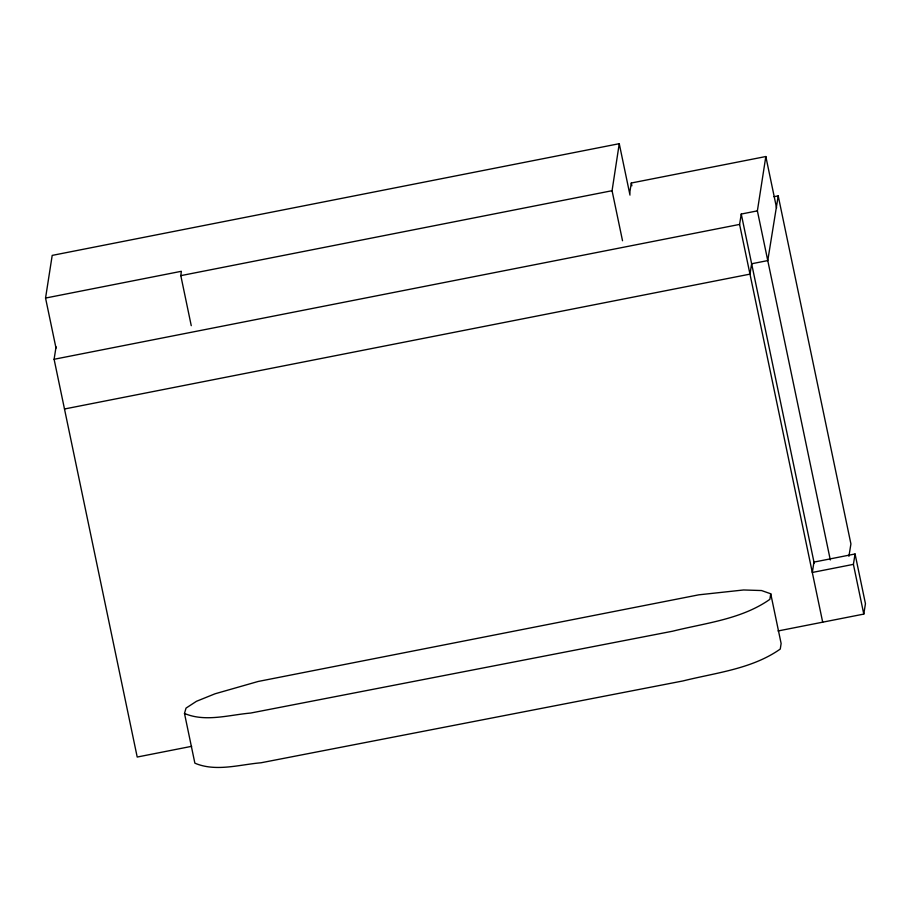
<?xml version="1.0" encoding="UTF-8"?>
<svg xmlns="http://www.w3.org/2000/svg" width="911" height="911" viewBox="0 0 911 911"><rect width="100%" height="100%" fill="white"/><g stroke="black" fill="none" stroke-linecap="round" stroke-linejoin="round"><path stroke-width="1.37" d="M191.253 325.671L180.811 275.646L181.346 271.296L45.55 298.056L56.004 348.082M622.52 240.732L612.067 190.706L619.252 143.687L52.2 255.399L45.55 298.056M830.308 559.946L757.383 210.862L765.832 156.533L631.3 183.009L629.638 193.405M770.74 593.778L769.875 599.336C741.497 619.343 705.444 622.999 672.614 631.209L250.673 713.051C229.048 714.919 205.294 722.355 184.489 713.45L186.026 708.109L196.457 701.299L215.064 693.783L258.189 681.462L698.794 594.826L743.592 589.975L761.528 590.544L770.74 593.778L781.126 643.508L780.26 649.053C751.882 669.073 715.841 672.717 682.999 680.938L261.058 762.769C239.434 764.636 215.679 772.072 194.874 763.167L184.489 713.45M191.652 746.325L137.208 757.041L54.102 359.276L56.061 346.829M822.69 622.179L739.595 224.413L741.258 214.051L757.383 210.862M853.402 564.365L855.065 553.979L813.967 562.098L812.305 572.461L853.402 564.365L863.787 614.094L778.017 630.97M863.787 614.094L865.45 603.697L855.065 553.979M774.02 196.708L778.21 195.888L767.768 260.58L751.643 263.769L749.981 274.131L64.487 408.993M848.915 556.314L850.92 543.935L778.21 195.888M180.811 275.646L612.067 190.706M54.102 359.276L739.595 224.413M765.832 156.533L776.582 207.993M741.258 214.051L814.183 563.135M631.3 183.009L631.881 185.798M619.252 143.687L629.991 195.102"/></g></svg>
